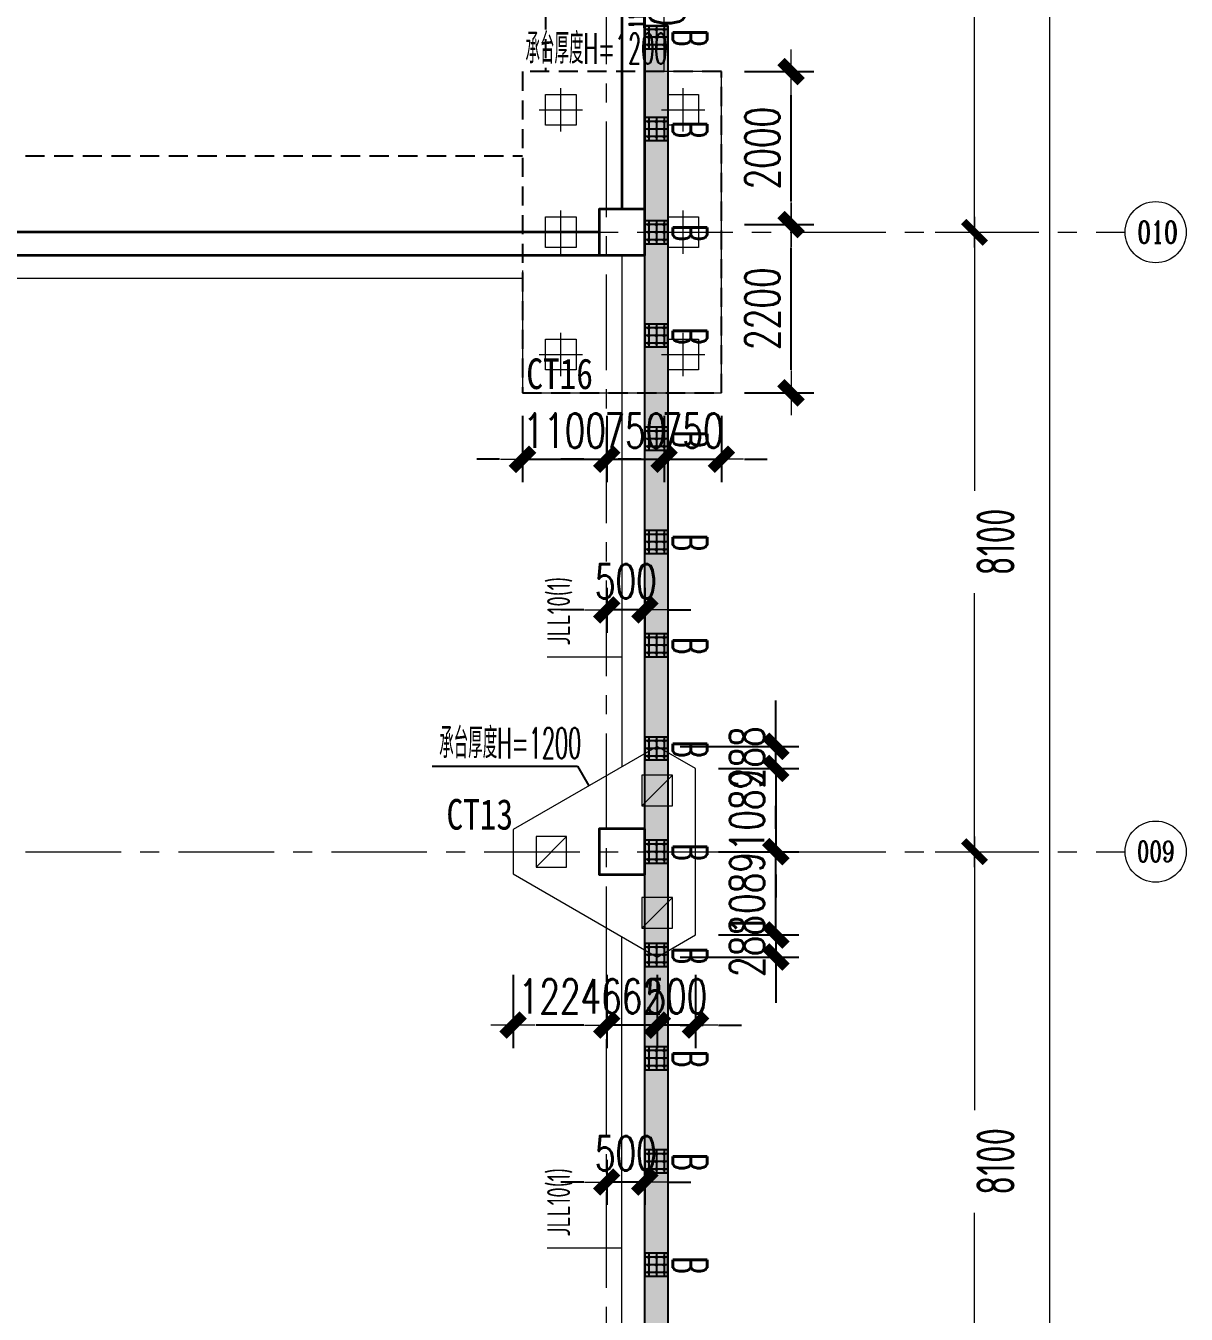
# Model space of a CAD drawing. Extents: x -1201378 to 2367219, y -619313 to 244905.
# Drawn here: x -91355 to -76179, y 197304 to 214152 of the extents above; entities that cross this region are included whole.
import ezdxf
from ezdxf.enums import TextEntityAlignment as Align

# ---------------------------------------------------------------- set-up
doc = ezdxf.new("R2010")
doc.units = 0
doc.header["$LTSCALE"] = 1000
doc.linetypes.add('CENTER', pattern=[2, 1.25, -0.25, 0.25, -0.25])
doc.linetypes.add('HIDDEN', pattern=[0.375, 0.25, -0.125])
doc.layers.get('0').update_dxf_attribs({"linetype": 'CONTINUOUS'})
doc.layers.get('Defpoints').update_dxf_attribs({"linetype": 'CONTINUOUS'})
for name, color, linetype in [('!ZN1-填充-8', 8, 'CONTINUOUS'), ('2钢材断面', 2, 'CONTINUOUS'), ('30预埋件', 30, 'CONTINUOUS'), ('40钢材投影', 40, 'CONTINUOUS'), ('ALT_CEN-0-30', 1, 'CENTER'), ('S-BG', 131, 'CONTINUOUS'), ('S-CT1', 42, 'HIDDEN'), ('S-HATCH1-W', 252, 'CONTINUOUS'), ('S-SS', 111, 'CONTINUOUS'), ('S-TEXT', 21, 'CONTINUOUS'), ('结构轮廓线', 1, 'CONTINUOUS')]:
    doc.layers.add(name, color=color, linetype=linetype)
for name, color, linetype, lineweight in [('S-axis', 111, 'CONTINUOUS', 0), ('S-bkl', 4, 'CONTINUOUS', 0), ('S-col', 2, 'CONTINUOUS', 0), ('S-ct', 2, 'CONTINUOUS', 0), ('S-dim', 81, 'CONTINUOUS', 0), ('S-dote', 5, 'CENTER', 0), ('S-zhuang', 1, 'CONTINUOUS', 0), ('基础梁集中标注', 2, 'CONTINUOUS', 18), ('砼墙', 3, 'CONTINUOUS', 35), ('砼柱', 2, 'CONTINUOUS', 35)]:
    doc.layers.add(name, color=color, linetype=linetype, lineweight=lineweight)
doc.styles.add('_TCH_AXIS', font='COMPLEX', dxfattribs={"bigfont": 'GBCBIG'})
doc.styles.add('DHTEXT-1', font='romans.shx', dxfattribs={"width": 0.7, "bigfont": 'chinese.shx'})
doc.styles.add('SS1', font='tj-romans1.shx', dxfattribs={"width": 0.7, "bigfont": 'tj-hztxt1.shx'})
doc.styles.add('TSSD_Dimension', font='tssdeng.shx', dxfattribs={"width": 0.7, "bigfont": 'hztxt.shx'})
doc.styles.add('样式 1', font='yjkeng.shx', dxfattribs={"width": 0.7, "height": 300, "bigfont": 'yjkchn.shx'})
doc.styles.add('黑体', font='simhei.ttf', dxfattribs={"width": 0.8})
doc.dimstyles.new('S-150-ARCHI', dxfattribs={"dimscale": 150, "dimtxt": 3, "dimasz": 2, "dimexe": 2, "dimexo": 2, "dimgap": 1, "dimtad": 1, "dimdec": 0, "dimzin": 0, "dimdsep": 46, "dimtxsty": 'SS1', "dimblk1": 'TT', "dimblk2": 'TT', "dimsah": 1, "dimcen": 1, "dimclrd": 256, "dimclre": 256, "dimclrt": 256, "dimadec": 0, "dimazin": 0, "dimtfac": 1, "dimtdec": 0, "dimtix": 1, "dimtmove": 2, "dimatfit": 0, "dimldrblk": 'TT', "dimfxl": 2, "dimtolj": 1, "dimtzin": 0, "dimarcsym": 0})
doc.dimstyles.new('TSSD_200_200', dxfattribs={"dimtxt": 500, "dimasz": 200, "dimexe": 200, "dimexo": 500, "dimgap": 200, "dimtad": 1, "dimdec": 0, "dimzin": 0, "dimdsep": 46, "dimtxsty": 'TSSD_Dimension', "dimblk": 'ARCHTICK', "dimcen": 0, "dimdle": 200, "dimclrt": 7, "dimadec": 0, "dimazin": 0, "dimtfac": 1, "dimtdec": 0, "dimtix": 1, "dimtmove": 2, "dimatfit": 3, "dimfxl": 1, "dimtolj": 1, "dimtzin": 0, "dimarcsym": 0})

# ---------------------------------------------------------------- blocks, each defined once
blk = doc.blocks.new('_ArchTick')
at = {"color": 0, "linetype": 'ByBlock', "const_width": 0.5}
blk.add_lwpolyline([(-0.707, -0.707), (0.707, 0.707)], dxfattribs=at)
blk = doc.blocks.new('*D3007')
at = {"layer": 'Defpoints', "color": 0, "transparency": 16777216}
for p in [(-79964, 106927), (-79964, 98827), (-78948, 98827)]:
    blk.add_point(p, dxfattribs=at)
at = {"layer": 'S-axis', "color": 0, "lineweight": -2, "transparency": 16777216}
for p, q in [((-78948, 107127), (-78948, 103548)), ((-79464, 106927), (-78748, 106927)), ((-78948, 98627), (-78948, 102206)), ((-79464, 98827), (-78748, 98827))]:
    blk.add_line(p, q, dxfattribs=at)
at = {"layer": 'S-axis', "color": 0, "lineweight": -2, "transparency": 16777216, "xscale": 200, "yscale": 200, "zscale": 200}
for p, rotation in [((-78948, 106927), 90), ((-78948, 98827), 270)]:
    blk.add_blockref('_ArchTick', p, dxfattribs=dict(at, rotation=rotation))
at = {"layer": 'S-axis', "color": 7, "transparency": 16777216, "insert": (-78673, 102877), "char_height": 500, "attachment_point": 5, "rotation": 90, "style": 'TSSD_Dimension'}
blk.add_mtext('\\A1;8100', dxfattribs=at)
blk = doc.blocks.new('*D3008')
at = {"layer": 'Defpoints', "color": 0, "transparency": 16777216}
for p in [(-79964, 98827), (-79964, 90727), (-78948, 90727)]:
    blk.add_point(p, dxfattribs=at)
at = {"layer": 'S-axis', "color": 0, "lineweight": -2, "transparency": 16777216}
for p, q in [((-78948, 99027), (-78948, 95448)), ((-79464, 98827), (-78748, 98827)), ((-78948, 90527), (-78948, 94106)), ((-79464, 90727), (-78748, 90727))]:
    blk.add_line(p, q, dxfattribs=at)
at = {"layer": 'S-axis', "color": 0, "lineweight": -2, "transparency": 16777216, "xscale": 200, "yscale": 200, "zscale": 200}
for p, rotation in [((-78948, 98827), 90), ((-78948, 90727), 270)]:
    blk.add_blockref('_ArchTick', p, dxfattribs=dict(at, rotation=rotation))
at = {"layer": 'S-axis', "color": 7, "transparency": 16777216, "insert": (-78673, 94777), "char_height": 500, "attachment_point": 5, "rotation": 90, "style": 'TSSD_Dimension'}
blk.add_mtext('\\A1;8100', dxfattribs=at)
blk = doc.blocks.new('*D3009')
at = {"layer": 'Defpoints', "color": 0, "transparency": 16777216}
for p in [(-79964, 90727), (-79964, 82627), (-78948, 82627)]:
    blk.add_point(p, dxfattribs=at)
at = {"layer": 'S-axis', "color": 0, "lineweight": -2, "transparency": 16777216}
for p, q in [((-78948, 90927), (-78948, 87348)), ((-79464, 90727), (-78748, 90727)), ((-78948, 82427), (-78948, 86006)), ((-79464, 82627), (-78748, 82627))]:
    blk.add_line(p, q, dxfattribs=at)
at = {"layer": 'S-axis', "color": 0, "lineweight": -2, "transparency": 16777216, "xscale": 200, "yscale": 200, "zscale": 200}
for p, rotation in [((-78948, 90727), 90), ((-78948, 82627), 270)]:
    blk.add_blockref('_ArchTick', p, dxfattribs=dict(at, rotation=rotation))
at = {"layer": 'S-axis', "color": 7, "transparency": 16777216, "insert": (-78673, 86677), "char_height": 500, "attachment_point": 5, "rotation": 90, "style": 'TSSD_Dimension'}
blk.add_mtext('\\A1;8100', dxfattribs=at)
blk = doc.blocks.new('*D3021')
at = {"layer": 'Defpoints', "color": 0, "transparency": 16777216}
for p in [(-79864, 115727), (-77969, 115727), (-79864, 24327)]:
    blk.add_point(p, dxfattribs=at)
at = {"layer": 'S-axis', "color": 0, "lineweight": -2, "transparency": 16777216}
for p, q in [((-77969, 115927), (-77969, 70833)), ((-79364, 115727), (-77769, 115727)), ((-77969, 24127), (-77969, 69221)), ((-79364, 24327), (-77769, 24327))]:
    blk.add_line(p, q, dxfattribs=at)
at = {"layer": 'S-axis', "color": 0, "lineweight": -2, "transparency": 16777216, "xscale": 200, "yscale": 200, "zscale": 200}
for p, rotation in [((-77969, 115727), 90), ((-77969, 24327), 270)]:
    blk.add_blockref('_ArchTick', p, dxfattribs=dict(at, rotation=rotation))
at = {"layer": 'S-axis', "color": 7, "transparency": 16777216, "insert": (-77694, 70027), "char_height": 500, "attachment_point": 5, "rotation": 90, "style": 'TSSD_Dimension'}
blk.add_mtext('\\A1;91400', dxfattribs=at)
blk = doc.blocks.new('A$C6AFE39C8')
at = {"layer": '砼柱', "lineweight": 35}
for points in [[(0, -16300), (-600, -16300), (-600, -16900), (0, -16900)], [(0, -24400), (-600, -24400), (-600, -25000), (0, -25000)]]:
    blk.add_lwpolyline(points, close=True, dxfattribs=at)
blk = doc.blocks.new('A$C656D53E9')
at = {"layer": 'S-zhuang', "ltscale": 0.25}
blk.add_line((-200, 200), (200, -200), dxfattribs=at)
at = {"layer": 'S-zhuang', "color": 1, "ltscale": 0.5}
blk.add_lwpolyline([(200, 200), (-200, 200), (-200, -200), (200, -200)], close=True, dxfattribs=at)
blk = doc.blocks.new('TT')
blk.add_line((-0.969, 0), (0.969, 0))
at = {"const_width": 0.45}
blk.add_lwpolyline([(-0.442, -0.442), (0.442, 0.442)], dxfattribs=at)
blk = doc.blocks.new('*D5379')
at = {"layer": 'Defpoints', "color": 0, "transparency": 16777216}
for p in [(-83758, 202041), (-83096, 202041), (-83758, 201085)]:
    blk.add_point(p, dxfattribs=at)
at = {"layer": 'S-dim', "lineweight": -2, "transparency": 16777216}
for p, q in [((-83758, 201741), (-83758, 200785)), ((-83096, 201741), (-83096, 200785)), ((-84058, 201085), (-84358, 201085)), ((-83096, 201085), (-83758, 201085)), ((-82796, 201085), (-82496, 201085))]:
    blk.add_line(p, q, dxfattribs=at)
at = {"layer": 'S-dim', "lineweight": -2, "transparency": 16777216, "xscale": 300, "yscale": 300, "zscale": 300}
for p, rotation in [((-83758, 201085), 5.037998615438211e-12), ((-83096, 201085), 180.000000000005)]:
    blk.add_blockref('TT', p, dxfattribs=dict(at, rotation=rotation))
at = {"layer": 'S-dim', "transparency": 16777216, "insert": (-83427, 201460), "char_height": 450, "attachment_point": 5, "style": 'SS1'}
blk.add_mtext('\\A1;662', dxfattribs=at)
blk = doc.blocks.new('*D5380')
at = {"layer": 'Defpoints', "color": 0, "transparency": 16777216}
for p in [(-84982, 202041), (-83758, 202041), (-84982, 201085)]:
    blk.add_point(p, dxfattribs=at)
at = {"layer": 'S-dim', "lineweight": -2, "transparency": 16777216}
for p, q in [((-84982, 201741), (-84982, 200785)), ((-83758, 201741), (-83758, 200785)), ((-84058, 201085), (-84682, 201085))]:
    blk.add_line(p, q, dxfattribs=at)
at = {"layer": 'S-dim', "lineweight": -2, "transparency": 16777216, "xscale": 300, "yscale": 300, "zscale": 300}
for p, rotation in [((-84982, 201085), 179.9999999999972), ((-83758, 201085), 359.9999999999973)]:
    blk.add_blockref('TT', p, dxfattribs=dict(at, rotation=rotation))
at = {"layer": 'S-dim', "transparency": 16777216, "insert": (-84370, 201460), "char_height": 450, "attachment_point": 5, "style": 'SS1'}
blk.add_mtext('\\A1;1224', dxfattribs=at)
blk = doc.blocks.new('*D5381')
at = {"layer": 'Defpoints', "color": 0, "transparency": 16777216}
for p in [(-83096, 202041), (-82596, 202041), (-83096, 201085)]:
    blk.add_point(p, dxfattribs=at)
at = {"layer": 'S-dim', "lineweight": -2, "transparency": 16777216}
for p, q in [((-83096, 201741), (-83096, 200785)), ((-82596, 201741), (-82596, 200785)), ((-83396, 201085), (-83696, 201085)), ((-82596, 201085), (-83096, 201085)), ((-82296, 201085), (-81996, 201085))]:
    blk.add_line(p, q, dxfattribs=at)
at = {"layer": 'S-dim', "lineweight": -2, "transparency": 16777216, "xscale": 300, "yscale": 300, "zscale": 300}
for p, rotation in [((-83096, 201085), 3.358665743625474e-12), ((-82596, 201085), 180.0000000000034)]:
    blk.add_blockref('TT', p, dxfattribs=dict(at, rotation=rotation))
at = {"layer": 'S-dim', "transparency": 16777216, "insert": (-82846, 201460), "char_height": 450, "attachment_point": 5, "style": 'SS1'}
blk.add_mtext('\\A1;500', dxfattribs=at)
blk = doc.blocks.new('*D5382')
at = {"layer": 'Defpoints', "color": 0, "transparency": 16777216}
for p in [(-82596, 204441), (-82596, 203352), (-81547, 203352)]:
    blk.add_point(p, dxfattribs=at)
at = {"layer": 'S-dim', "lineweight": -2, "transparency": 16777216}
for p, q in [((-81547, 204741), (-81547, 205041)), ((-82296, 204441), (-81247, 204441)), ((-81547, 204441), (-81547, 203352)), ((-82296, 203352), (-81247, 203352)), ((-81547, 203052), (-81547, 202752))]:
    blk.add_line(p, q, dxfattribs=at)
at = {"layer": 'S-dim', "lineweight": -2, "transparency": 16777216, "xscale": 300, "yscale": 300, "zscale": 300}
for p, rotation in [((-81547, 204441), 270), ((-81547, 203352), 90)]:
    blk.add_blockref('TT', p, dxfattribs=dict(at, rotation=rotation))
at = {"layer": 'S-dim', "transparency": 16777216, "insert": (-81922, 203896), "char_height": 450, "attachment_point": 5, "rotation": 90, "style": 'SS1'}
blk.add_mtext('\\A1;1089', dxfattribs=at)
blk = doc.blocks.new('*D5383')
at = {"layer": 'Defpoints', "color": 0, "transparency": 16777216}
for p in [(-82596, 203352), (-81547, 203352), (-82596, 202263)]:
    blk.add_point(p, dxfattribs=at)
at = {"layer": 'S-dim', "lineweight": -2, "transparency": 16777216}
for p, q in [((-81547, 203652), (-81547, 203952)), ((-82296, 203352), (-81247, 203352)), ((-81547, 202263), (-81547, 203352)), ((-82296, 202263), (-81247, 202263)), ((-81547, 201963), (-81547, 201663))]:
    blk.add_line(p, q, dxfattribs=at)
at = {"layer": 'S-dim', "lineweight": -2, "transparency": 16777216, "xscale": 300, "yscale": 300, "zscale": 300}
for p, rotation in [((-81547, 203352), 270), ((-81547, 202263), 90)]:
    blk.add_blockref('TT', p, dxfattribs=dict(at, rotation=rotation))
at = {"layer": 'S-dim', "transparency": 16777216, "insert": (-81922, 202807), "char_height": 450, "attachment_point": 5, "rotation": 90, "style": 'SS1'}
blk.add_mtext('\\A1;1089', dxfattribs=at)
blk = doc.blocks.new('*D5384')
at = {"layer": 'Defpoints', "color": 0, "transparency": 16777216}
for p in [(-82596, 202263), (-83096, 201975), (-81547, 201975)]:
    blk.add_point(p, dxfattribs=at)
at = {"layer": 'S-dim', "lineweight": -2, "transparency": 16777216}
for p, q in [((-81547, 202563), (-81547, 202863)), ((-82296, 202263), (-81247, 202263)), ((-81547, 202263), (-81547, 201975)), ((-82796, 201975), (-81247, 201975)), ((-81547, 201675), (-81547, 201375))]:
    blk.add_line(p, q, dxfattribs=at)
at = {"layer": 'S-dim', "lineweight": -2, "transparency": 16777216, "xscale": 300, "yscale": 300, "zscale": 300}
for p, rotation in [((-81547, 202263), 270), ((-81547, 201975), 90)]:
    blk.add_blockref('TT', p, dxfattribs=dict(at, rotation=rotation))
at = {"layer": 'S-dim', "transparency": 16777216, "insert": (-81922, 202119), "char_height": 450, "attachment_point": 5, "rotation": 90, "style": 'SS1'}
blk.add_mtext('\\A1;288', dxfattribs=at)
blk = doc.blocks.new('*D5385')
at = {"layer": 'Defpoints', "color": 0, "transparency": 16777216}
for p in [(-83096, 204729), (-81547, 204729), (-82596, 204441)]:
    blk.add_point(p, dxfattribs=at)
at = {"layer": 'S-dim', "lineweight": -2, "transparency": 16777216}
for p, q in [((-81547, 205029), (-81547, 205329)), ((-82796, 204729), (-81247, 204729)), ((-81547, 204441), (-81547, 204729)), ((-82296, 204441), (-81247, 204441)), ((-81547, 204141), (-81547, 203841))]:
    blk.add_line(p, q, dxfattribs=at)
at = {"layer": 'S-dim', "lineweight": -2, "transparency": 16777216, "xscale": 300, "yscale": 300, "zscale": 300}
for p, rotation in [((-81547, 204729), 270), ((-81547, 204441), 90)]:
    blk.add_blockref('TT', p, dxfattribs=dict(at, rotation=rotation))
at = {"layer": 'S-dim', "transparency": 16777216, "insert": (-81922, 204585), "char_height": 450, "attachment_point": 5, "rotation": 90, "style": 'SS1'}
blk.add_mtext('\\A1;288', dxfattribs=at)
blk = doc.blocks.new('A$C08FF7A6C')
at = {"layer": '砼墙', "lineweight": 35}
for p, q in [((15300, -8900), (15300, -16300)), ((15600, -16300), (15600, -8900)), ((15000, -16600), (5000, -16600)), ((5000, -16900), (15000, -16900))]:
    blk.add_line(p, q, dxfattribs=at)
at = {"layer": '砼柱', "lineweight": 35}
blk.add_lwpolyline([(15600, -16300), (15000, -16300), (15000, -16900), (15600, -16900)], close=True, dxfattribs=at)
blk = doc.blocks.new('FZ-400')
for p, q in [((0, -283), (0, 283)), ((-283, 0), (283, 0))]:
    blk.add_line(p, q)
blk.add_lwpolyline([(200, -200), (-200, -200), (-200, 200), (200, 200)], close=True)
blk = doc.blocks.new('*D5534')
at = {"layer": 'Defpoints', "color": 0, "transparency": 16777216}
for p in [(-82258, 211552), (-81347, 211552), (-82258, 209352)]:
    blk.add_point(p, dxfattribs=at)
at = {"layer": 'S-dim', "lineweight": -2, "transparency": 16777216}
for p, q in [((-81958, 211552), (-81047, 211552)), ((-81347, 209652), (-81347, 211252)), ((-81958, 209352), (-81047, 209352))]:
    blk.add_line(p, q, dxfattribs=at)
at = {"layer": 'S-dim', "lineweight": -2, "transparency": 16777216, "xscale": 300, "yscale": 300, "zscale": 300}
for p, rotation in [((-81347, 211552), 90), ((-81347, 209352), 270)]:
    blk.add_blockref('TT', p, dxfattribs=dict(at, rotation=rotation))
at = {"layer": 'S-dim', "transparency": 16777216, "insert": (-81722, 210452), "char_height": 450, "attachment_point": 5, "rotation": 90, "style": 'SS1'}
blk.add_mtext('\\A1;2200', dxfattribs=at)
blk = doc.blocks.new('*D5535')
at = {"layer": 'Defpoints', "color": 0, "transparency": 16777216}
for p in [(-82258, 213552), (-81347, 213552), (-82258, 211552)]:
    blk.add_point(p, dxfattribs=at)
at = {"layer": 'S-dim', "lineweight": -2, "transparency": 16777216}
for p, q in [((-81958, 213552), (-81047, 213552)), ((-81347, 211852), (-81347, 213252)), ((-81958, 211552), (-81047, 211552))]:
    blk.add_line(p, q, dxfattribs=at)
at = {"layer": 'S-dim', "lineweight": -2, "transparency": 16777216, "xscale": 300, "yscale": 300, "zscale": 300}
for p, rotation in [((-81347, 213552), 90), ((-81347, 211552), 270)]:
    blk.add_blockref('TT', p, dxfattribs=dict(at, rotation=rotation))
at = {"layer": 'S-dim', "transparency": 16777216, "insert": (-81722, 212552), "char_height": 450, "attachment_point": 5, "rotation": 90, "style": 'SS1'}
blk.add_mtext('\\A1;2000', dxfattribs=at)
blk = doc.blocks.new('*D5536')
at = {"layer": 'Defpoints', "color": 0, "transparency": 16777216}
for p in [(-84858, 209352), (-83758, 209352), (-83758, 208483)]:
    blk.add_point(p, dxfattribs=at)
at = {"layer": 'S-dim', "lineweight": -2, "transparency": 16777216}
for p, q in [((-84858, 209052), (-84858, 208183)), ((-83758, 209052), (-83758, 208183)), ((-85158, 208483), (-85458, 208483)), ((-84858, 208483), (-83758, 208483)), ((-83458, 208483), (-83158, 208483))]:
    blk.add_line(p, q, dxfattribs=at)
at = {"layer": 'S-dim', "lineweight": -2, "transparency": 16777216, "xscale": 300, "yscale": 300, "zscale": 300}
blk.add_blockref('TT', (-84858, 208483), dxfattribs=at)
at = {"layer": 'S-dim', "lineweight": -2, "transparency": 16777216, "xscale": 300, "yscale": 300, "zscale": 300, "rotation": 180}
blk.add_blockref('TT', (-83758, 208483), dxfattribs=at)
at = {"layer": 'S-dim', "transparency": 16777216, "insert": (-84308, 208858), "char_height": 450, "attachment_point": 5, "style": 'SS1'}
blk.add_mtext('\\A1;1100', dxfattribs=at)
blk = doc.blocks.new('*D5537')
at = {"layer": 'Defpoints', "color": 0, "transparency": 16777216}
for p in [(-83758, 209352), (-83008, 209352), (-83008, 208483)]:
    blk.add_point(p, dxfattribs=at)
at = {"layer": 'S-dim', "lineweight": -2, "transparency": 16777216}
for p, q in [((-83758, 209052), (-83758, 208183)), ((-83008, 209052), (-83008, 208183)), ((-84058, 208483), (-84358, 208483)), ((-83758, 208483), (-83008, 208483)), ((-82708, 208483), (-82408, 208483))]:
    blk.add_line(p, q, dxfattribs=at)
at = {"layer": 'S-dim', "lineweight": -2, "transparency": 16777216, "xscale": 300, "yscale": 300, "zscale": 300}
blk.add_blockref('TT', (-83758, 208483), dxfattribs=at)
at = {"layer": 'S-dim', "lineweight": -2, "transparency": 16777216, "xscale": 300, "yscale": 300, "zscale": 300, "rotation": 180}
blk.add_blockref('TT', (-83008, 208483), dxfattribs=at)
at = {"layer": 'S-dim', "transparency": 16777216, "insert": (-83383, 208858), "char_height": 450, "attachment_point": 5, "style": 'SS1'}
blk.add_mtext('\\A1;750', dxfattribs=at)
blk = doc.blocks.new('*D5538')
at = {"layer": 'Defpoints', "color": 0, "transparency": 16777216}
for p in [(-83008, 209352), (-82258, 209352), (-82258, 208483)]:
    blk.add_point(p, dxfattribs=at)
at = {"layer": 'S-dim', "lineweight": -2, "transparency": 16777216}
for p, q in [((-83008, 209052), (-83008, 208183)), ((-82258, 209052), (-82258, 208183)), ((-83308, 208483), (-83608, 208483)), ((-83008, 208483), (-82258, 208483)), ((-81958, 208483), (-81658, 208483))]:
    blk.add_line(p, q, dxfattribs=at)
at = {"layer": 'S-dim', "lineweight": -2, "transparency": 16777216, "xscale": 300, "yscale": 300, "zscale": 300}
blk.add_blockref('TT', (-83008, 208483), dxfattribs=at)
at = {"layer": 'S-dim', "lineweight": -2, "transparency": 16777216, "xscale": 300, "yscale": 300, "zscale": 300, "rotation": 180}
blk.add_blockref('TT', (-82258, 208483), dxfattribs=at)
at = {"layer": 'S-dim', "transparency": 16777216, "insert": (-82633, 208858), "char_height": 450, "attachment_point": 5, "style": 'SS1'}
blk.add_mtext('\\A1;750', dxfattribs=at)
blk = doc.blocks.new('*D5587')
at = {"layer": 'Defpoints', "color": 0, "transparency": 16777216}
for p in [(-83758, 199625), (-83258, 199625), (-83758, 199033)]:
    blk.add_point(p, dxfattribs=at)
at = {"layer": 'S-dim', "lineweight": -2, "transparency": 16777216}
for p, q in [((-83758, 199325), (-83758, 198733)), ((-83258, 199325), (-83258, 198733)), ((-84058, 199033), (-84358, 199033)), ((-83258, 199033), (-83758, 199033)), ((-82958, 199033), (-82658, 199033))]:
    blk.add_line(p, q, dxfattribs=at)
at = {"layer": 'S-dim', "lineweight": -2, "transparency": 16777216, "xscale": 300, "yscale": 300, "zscale": 300}
blk.add_blockref('TT', (-83758, 199033), dxfattribs=at)
at = {"layer": 'S-dim', "lineweight": -2, "transparency": 16777216, "xscale": 300, "yscale": 300, "zscale": 300, "rotation": 180}
blk.add_blockref('TT', (-83258, 199033), dxfattribs=at)
at = {"layer": 'S-dim', "transparency": 16777216, "insert": (-83508, 199408), "char_height": 450, "attachment_point": 5, "style": 'SS1'}
blk.add_mtext('\\A1;500', dxfattribs=at)
blk = doc.blocks.new('*D5588')
at = {"layer": 'Defpoints', "color": 0, "transparency": 16777216}
for p in [(-83758, 207104), (-83258, 207104), (-83758, 206513)]:
    blk.add_point(p, dxfattribs=at)
at = {"layer": 'S-dim', "lineweight": -2, "transparency": 16777216}
for p, q in [((-83758, 206804), (-83758, 206213)), ((-83258, 206804), (-83258, 206213)), ((-84058, 206513), (-84358, 206513)), ((-83258, 206513), (-83758, 206513)), ((-82958, 206513), (-82658, 206513))]:
    blk.add_line(p, q, dxfattribs=at)
at = {"layer": 'S-dim', "lineweight": -2, "transparency": 16777216, "xscale": 300, "yscale": 300, "zscale": 300}
blk.add_blockref('TT', (-83758, 206513), dxfattribs=at)
at = {"layer": 'S-dim', "lineweight": -2, "transparency": 16777216, "xscale": 300, "yscale": 300, "zscale": 300, "rotation": 180}
blk.add_blockref('TT', (-83258, 206513), dxfattribs=at)
at = {"layer": 'S-dim', "transparency": 16777216, "insert": (-83508, 206888), "char_height": 450, "attachment_point": 5, "style": 'SS1'}
blk.add_mtext('\\A1;500', dxfattribs=at)
blk = doc.blocks.new('1号厂房一层')
at = {"layer": '结构轮廓线', "color": 1, "ltscale": 500}
blk.add_line((-83258, 514152), (-82958, 514152), dxfattribs=at)
for points in [[(-82958, 514152), (-82958, 511552)], [(-82958, 511492), (-82958, 479052)]]:
    blk.add_lwpolyline(points, dxfattribs=at)
blk = doc.blocks.new('20250903183753')
at = {"layer": '2钢材断面'}
for p, q in [((150, 0), (-150, 0)), ((-150, 0), (-150, -300)), ((150, -300), (150, 0)), ((-150, -300), (150, -300))]:
    blk.add_line(p, q, dxfattribs=at)
at = {"layer": '40钢材投影'}
for centre, radius in [((-100, -50), 12), ((-100, -150), 12), ((-100, -50), 6), ((-100, -150), 6), ((0, -50), 12), ((0, -150), 12), ((0, -50), 6), ((0, -150), 6), ((100, -50), 12), ((100, -150), 12), ((100, -50), 6), ((100, -150), 6), ((-100, -250), 12), ((-100, -250), 6), ((0, -250), 12), ((0, -250), 6), ((100, -251), 12), ((100, -251), 6)]:
    blk.add_circle(centre, radius, dxfattribs=at)
at = {"layer": 'ALT_CEN-0-30', "ltscale": 20}
for p, q in [((-100, 0), (-100, -300)), ((0, 0), (0, -300)), ((100, 0), (100, -300)), ((-150, -50), (150, -50)), ((-150, -150), (150, -150)), ((-150, -250), (150, -250))]:
    blk.add_line(p, q, dxfattribs=at)
blk = doc.blocks.new('20250903183821')
at = {"ltscale": 50}
blk.add_blockref('20250903183753', (0, 0), dxfattribs=at)
at = {"layer": '30预埋件', "style": 'DHTEXT-1', "text_generation_flag": 6, "width": 0.55}
blk.add_attdef('B', (-105, 65), '', height=450, rotation=180, dxfattribs=at)
blk = doc.blocks.new('234')
at = {"layer": '!ZN1-填充-8'}
h = blk.add_hatch(color=252, dxfattribs=at)
h.dxf.hatch_style = 1
h.paths.add_polyline_path([(-105, -10), (-113, -10), (-105, -18)])
h = blk.add_hatch(color=252, dxfattribs=at)
h.dxf.hatch_style = 1
h.paths.add_polyline_path([(-95, -18), (-105, -18), (-105, -10), (-95, -10)])
h = blk.add_hatch(color=252, dxfattribs=at)
h.dxf.hatch_style = 1
h.paths.add_polyline_path([(-95, -10), (-87, -10), (-95, -18)])
h = blk.add_hatch(color=252, dxfattribs=at)
h.dxf.hatch_style = 1
h.paths.add_polyline_path([(-5, -10), (-13, -10), (-5, -18)])
h = blk.add_hatch(color=252, dxfattribs=at)
h.dxf.hatch_style = 1
h.paths.add_polyline_path([(5, -18), (-5, -18), (-5, -10), (5, -10)])
h = blk.add_hatch(color=252, dxfattribs=at)
h.dxf.hatch_style = 1
h.paths.add_polyline_path([(5, -10), (13, -10), (5, -18)])
h = blk.add_hatch(color=252, dxfattribs=at)
h.dxf.hatch_style = 1
h.paths.add_polyline_path([(95, -10), (87, -10), (95, -18)])
h = blk.add_hatch(color=252, dxfattribs=at)
h.dxf.hatch_style = 1
h.paths.add_polyline_path([(105, -18), (95, -18), (95, -10), (105, -10)])
h = blk.add_hatch(color=252, dxfattribs=at)
h.dxf.hatch_style = 1
h.paths.add_polyline_path([(105, -10), (113, -10), (105, -18)])
at = {"layer": '2钢材断面'}
for p, q in [((-150, 0), (-150, -10)), ((150, 0), (-150, 0)), ((150, 0), (150, -10)), ((-94, -10), (-150, -10)), ((0, -10), (-94, -10)), ((106, -10), (0, -10)), ((150, -10), (106, -10))]:
    blk.add_line(p, q, dxfattribs=at)
at = {"layer": '40钢材投影'}
for p, q in [((-105, -18), (-113, -10)), ((-105, -10), (-105, -200)), ((-95, -10), (-95, -200)), ((-95, -18), (-87, -10)), ((-5, -18), (-13, -10)), ((-5, -10), (-5, -200)), ((5, -10), (5, -200)), ((5, -18), (13, -10)), ((95, -18), (87, -10)), ((95, -10), (95, -200)), ((105, -10), (105, -200)), ((105, -18), (113, -10)), ((-95, -200), (-105, -200)), ((5, -200), (-5, -200)), ((105, -200), (95, -200))]:
    blk.add_line(p, q, dxfattribs=at)
for points in [[(-95, -172), (-95, -150), (-85, -150), (-85, -200), (-95, -200), (-95, -184)], [(5, -172), (5, -150), (15, -150), (15, -200), (5, -200), (5, -184)], [(105, -172), (105, -150), (115, -150), (115, -200), (105, -200), (105, -184)]]:
    blk.add_lwpolyline(points, dxfattribs=at)
at = {"layer": 'ALT_CEN-0-30', "ltscale": 0.3}
for p, q in [((-100, 0), (-100, -215)), ((0, 0), (0, -215)), ((100, 0), (100, -215))]:
    blk.add_line(p, q, dxfattribs=at)
blk = doc.blocks.new('20250912151943')
at = {"layer": '40钢材投影', "color": 2, "ltscale": 500, "rotation": 180}
blk.add_blockref('234', (0, 0), dxfattribs=at)
at = {"layer": '30预埋件', "style": 'DHTEXT-1', "text_generation_flag": 6, "width": 0.55}
blk.add_attdef('B', (105, -65), '', height=450, dxfattribs=at)
blk = doc.blocks.new('1#轴网')
at = {"layer": 'S-axis'}
for centre in [(-76579.2, 98828.1), (-76579.2, 90728.1)]:
    blk.add_circle(centre, 400, dxfattribs=at)
at = {"layer": 'S-dote'}
for p, q in [((-83758.5, 19024), (-83758.5, 124689.3)), ((-99358.5, 98827), (-76979.2, 98827)), ((-99358.5, 90727), (-76979.2, 90727))]:
    blk.add_line(p, q, dxfattribs=at)
at = {"layer": 'S-axis', "style": '_TCH_AXIS', "width": 0.705882}
for s, height, p in [('010', 290.63, (-76818.5, 98682.8)), ('009', 270.22, (-76824.4, 90593))]:
    blk.add_text(s, height=height, dxfattribs=at).set_placement(p)
at = {"layer": 'S-axis'}
for base, p1, p2, angle, picture, middle in [((-77968.8, 115727), (-79864.3, 24327), (-79864.3, 115727), 90, '*D3021', (-77693.8, 70027)), ((-78948.5, 98827), (-79964.3, 106927), (-79964.3, 98827), 270, '*D3007', (-78673.5, 102877)), ((-78948.5, 90727), (-79964.3, 98827), (-79964.3, 90727), 270, '*D3008', (-78673.5, 94777)), ((-78948.5, 82627), (-79964.3, 90727), (-79964.3, 82627), 270, '*D3009', (-78673.5, 86677))]:
    dim = blk.add_linear_dim(base=base, p1=p1, p2=p2, angle=angle, dimstyle='TSSD_200_200', dxfattribs=at)
    dim.commit()
    dim.dimension.update_dxf_attribs({"geometry": picture, "text_midpoint": middle, "dimtype": 161})

msp = doc.modelspace()

# ---------------------------------------------------------------- hatches: boundary and pattern name
at = {"layer": 'S-HATCH1-W'}
h = msp.add_hatch(dxfattribs=at)
h.set_pattern_fill('HONEY', color=256, scale=20)
h.paths.add_polyline_path([(-82958.4, 179051.8), (-83258.4, 179051.8), (-83258.4, 214151.8), (-82958.4, 214151.8)])

# ---------------------------------------------------------------- linework, layer by layer
at = {"layer": 'S-BG'}
for p, q in [((-86039.3, 204469.9), (-84140, 204469.9)), ((-84140, 204469.9), (-83991.5, 204212.5))]:
    msp.add_line(p, q, dxfattribs=at)
at = {"layer": 'S-bkl'}
for points in [[(-83558.5, 211151.8), (-83558.5, 204462.3)], [(-83258.5, 211151.8), (-83258.5, 204635.4)], [(-83558.5, 196362.3), (-83558.5, 202241.3)], [(-83258.5, 196535.4), (-83258.5, 202068.3)]]:
    msp.add_lwpolyline(points, dxfattribs=at)
at = {"layer": 'S-ct', "ltscale": 0.25}
for points in [[(-84858.5, 210951.8), (-84858.5, 209351.8), (-82258.5, 209351.8), (-82258.5, 213551.8), (-83008.5, 213551.8), (-83008.5, 217351.8)], [(-83096.5, 204728.8), (-84982.5, 203640.8), (-84982.5, 203062.8), (-83096.5, 201974.8), (-82596.5, 202262.8), (-82596.5, 204440.8), (-83096.5, 204728.8)]]:
    msp.add_lwpolyline(points, dxfattribs=at)
at = {"layer": 'S-ct'}
msp.add_lwpolyline([(-97733.5, 210851.8), (-95458.5, 210851.8), (-95458.5, 210151.8), (-92858.5, 210151.8), (-92858.5, 210851.8), (-84858.5, 210851.8)], dxfattribs=at)
at = {"layer": 'S-CT1'}
for p, q in [((-84558.5, 217351.8), (-84558.5, 213551.8)), ((-92858.5, 212451.8), (-84858.5, 212451.8))]:
    msp.add_line(p, q, dxfattribs=at)
msp.add_lwpolyline([(-82258.5, 209351.8), (-82258.5, 213551.8), (-84858.5, 213551.8), (-84858.5, 209351.8)], close=True, dxfattribs=at)
at = {"layer": 'S-HATCH1-W'}
msp.add_lwpolyline([(-82958.4, 179051.8), (-83258.4, 179051.8), (-83258.4, 214151.8), (-82958.4, 214151.8)], close=True, dxfattribs=at)
at = {"layer": '基础梁集中标注', "lineweight": 18}
for p, q in [((-83558.5, 205896.5), (-84537, 205896.5)), ((-83558.5, 198167.8), (-84537, 198167.8))]:
    msp.add_line(p, q, dxfattribs=at)

# ---------------------------------------------------------------- block references
at = {"ltscale": 500, "rotation": 270}
for p in [(-82958.4, 214001.8), (-82958.4, 212801.8), (-82958.4, 211451.8), (-82958.4, 210101.8), (-82958.4, 208751.8), (-82958.4, 207401.8), (-82958.4, 206051.8), (-82958.4, 204701.8), (-82958.4, 203351.8), (-82958.4, 202001.8), (-82958.4, 200651.8), (-82958.4, 199301.8), (-82958.4, 197951.8)]:
    msp.add_blockref('20250903183821', p, dxfattribs=at).add_auto_attribs({'B': 'B'})
at = {"layer": 'S-axis'}
msp.add_blockref('1#轴网', (0, 112624.8), dxfattribs=at)
at = {"layer": 'S-col'}
for name, p in [('A$C6AFE39C8', (-83258.5, 228051.8)), ('A$C6AFE39C8', (-83258.5, 228051.8)), ('A$C08FF7A6C', (-98858.5, 228051.8))]:
    msp.add_blockref(name, p, dxfattribs=at)
at = {"layer": 'S-ct', "ltscale": 0.25, "rotation": 270}
for p in [(-83096.6, 204151.8), (-84482.2, 203351.8), (-83096.6, 202551.8)]:
    msp.add_blockref('A$C656D53E9', p, dxfattribs=at)
at = {"layer": 'S-SS'}
msp.add_blockref('1号厂房一层', (0, -300000), dxfattribs=at)
at = {"layer": 'S-zhuang', "color": 0, "ltscale": 0.5}
for p in [(-84358.5, 213051.8), (-82758.5, 213051.8), (-84358.5, 211451.8), (-82758.5, 211451.8), (-84358.5, 209851.8), (-82758.5, 209851.8)]:
    msp.add_blockref('FZ-400', p, dxfattribs=at)
at = {"layer": '结构轮廓线', "ltscale": 500, "rotation": 90}
msp.add_blockref('20250912151943', (-83258.4, 214273.3), dxfattribs=at).add_auto_attribs({'B': 'D'})

# ---------------------------------------------------------------- texts
at = {"layer": 'S-BG', "style": 'SS1', "width": 0.5}
for p in [(-84820.7, 213854.2), (-85948.7, 204772.3)]:
    msp.add_text('承台厚度H=1200', height=400, dxfattribs=at).set_placement(p, align=Align.MIDDLE_LEFT)
at = {"layer": 'S-TEXT', "style": '黑体', "width": 0.8}
msp.add_text('CT16', height=400, dxfattribs=at).set_placement((-84808.5, 209401.8))
msp.add_text('CT13', height=400, dxfattribs=at).set_placement((-84982.5, 203640.8), align=Align.RIGHT)
at = {"layer": '基础梁集中标注', "char_height": 300, "attachment_point": 1, "rotation": 90, "line_spacing_factor": 0.85, "style": '样式 1'}
for insert in [(-84537, 206046.5), (-84537, 198317.8)]:
    msp.add_mtext('JLL10(1)', dxfattribs=dict(at, insert=insert))

# ---------------------------------------------------------------- dimensions: what is measured, and where the dimension line sits
at = {"layer": 'S-dim'}
for base, p1, p2, picture, middle in [((-81347.3, 213551.8), (-82258.5, 211551.8), (-82258.5, 213551.8), '*D5535', (-81722.3, 212551.8)), ((-81347.3, 211551.8), (-82258.5, 209351.8), (-82258.5, 211551.8), '*D5534', (-81722.3, 210451.8)), ((-81546.8, 204728.8), (-82596.5, 204440.8), (-83096.5, 204728.8), '*D5385', (-81921.8, 204584.8)), ((-81546.8, 203351.8), (-82596.5, 204440.8), (-82596.5, 203351.8), '*D5382', (-81921.8, 203896.3)), ((-81546.8, 203351.8), (-82596.5, 202262.8), (-82596.5, 203351.8), '*D5383', (-81921.8, 202807.3)), ((-81546.8, 201974.8), (-82596.5, 202262.8), (-83096.5, 201974.8), '*D5384', (-81921.8, 202118.8))]:
    dim = msp.add_linear_dim(base=base, p1=p1, p2=p2, angle=90, dimstyle='S-150-ARCHI', dxfattribs=at)
    dim.commit()
    dim.dimension.update_dxf_attribs({"geometry": picture, "text_midpoint": middle})
for base, p1, p2, picture, middle in [((-83758.5, 208483.2), (-84858.5, 209351.8), (-83758.5, 209351.8), '*D5536', (-84308.5, 208858.2)), ((-83008.5, 208483.2), (-83758.5, 209351.8), (-83008.5, 209351.8), '*D5537', (-83383.5, 208858.2)), ((-82258.5, 208483.2), (-83008.5, 209351.8), (-82258.5, 209351.8), '*D5538', (-82633.5, 208858.2)), ((-83758.5, 206512.7), (-83258.5, 207104.3), (-83758.5, 207104.3), '*D5588', (-83508.5, 206887.7)), ((-83758.5, 199033.4), (-83258.5, 199625.1), (-83758.5, 199625.1), '*D5587', (-83508.5, 199408.4))]:
    dim = msp.add_linear_dim(base=base, p1=p1, p2=p2, dimstyle='S-150-ARCHI', dxfattribs=at)
    dim.commit()
    dim.dimension.update_dxf_attribs({"geometry": picture, "text_midpoint": middle})
for p1, p2, picture, middle in [((-83758.5, 202040.8), (-84982.5, 202040.8), '*D5380', (-84370.5, 201460.5)), ((-83096.5, 202040.8), (-83758.5, 202040.8), '*D5379', (-83427.5, 201460.5)), ((-82596.5, 202040.8), (-83096.5, 202040.8), '*D5381', (-82846.5, 201460.5))]:
    dim = msp.add_aligned_dim(p1=p1, p2=p2, distance=955.4, dimstyle='S-150-ARCHI', dxfattribs=at)
    dim.commit()
    dim.dimension.update_dxf_attribs({"geometry": picture, "text_midpoint": middle})

doc.saveas('drawing.dxf')
